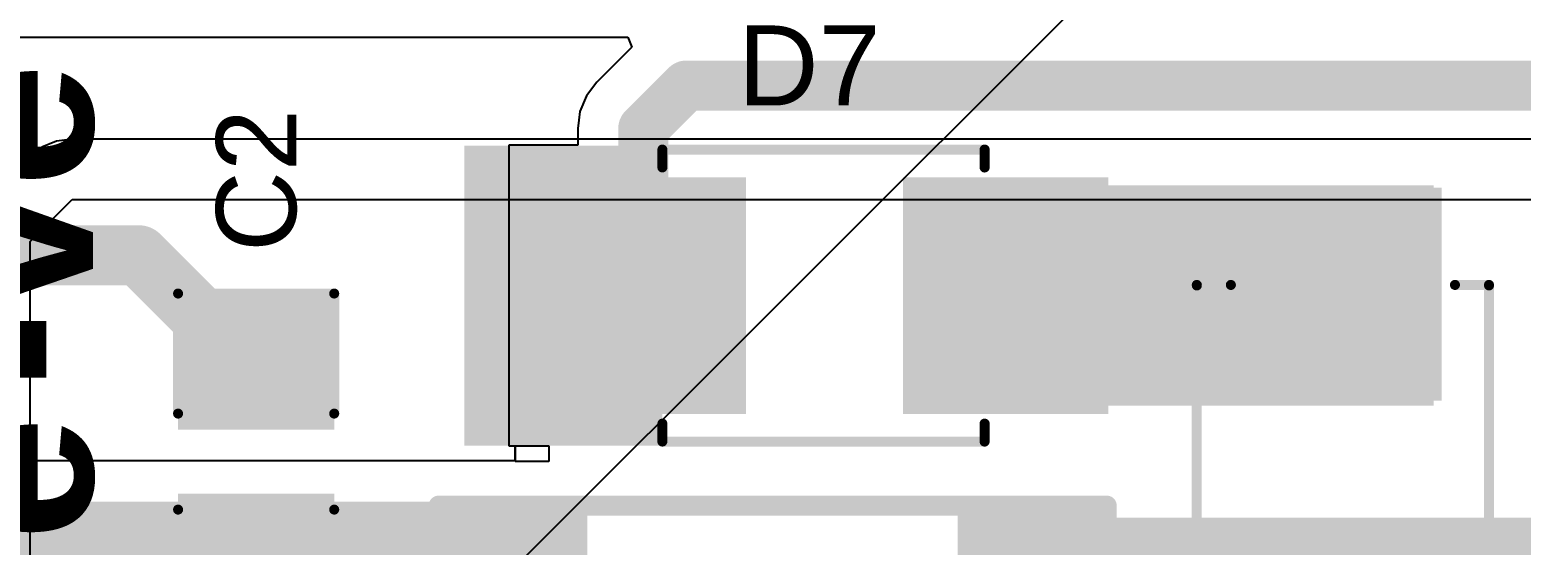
# Model space of a CAD drawing. Header units: inches. Extents: x -3 to 5437, y -3 to 5435.
# Drawn here: x 11.6 to 30.53, y 21.06 to 27.61 of the extents above; entities that cross this region are included whole.
import ezdxf

# ---------------------------------------------------------------- set-up
doc = ezdxf.new("R2010")
doc.units = ezdxf.units.IN
for name, color, linetype in [('Bottom Layer', 5, 'Continuous'), ('Bottom Solder', 6, 'Continuous'), ('Top Layer', 1, 'Continuous'), ('Top Overlay', 2, 'Continuous'), ('Top Paste', 8, 'Continuous'), ('Top Solder', 216, 'Continuous')]:
    doc.layers.add(name, color=color, linetype=linetype)
doc.styles.add('Arial', font='', dxfattribs={"height": 0.2})
doc.styles.add('Arial_Bold', font='', dxfattribs={"height": 0.2})
doc.styles.get('Arial').set_extended_font_data('Arial')
doc.styles.get('Arial_Bold').set_extended_font_data('Arial', bold=True)

# ---------------------------------------------------------------- blocks, each defined once
blk = doc.blocks.new('RES_2512_137')
at = {"layer": 'Top Layer'}
for points in [[(-4.05, 1.7), (-2.45, 1.7), (-2.45, -1.7), (-4.05, -1.7)], [(2.45, 1.7), (4.05, 1.7), (4.05, -1.7), (2.45, -1.7)]]:
    blk.add_hatch(color=1, dxfattribs=at).paths.add_polyline_path(points)
at = {"layer": 'Top Paste'}
for points in [[(-4.05, 1.7), (-2.45, 1.7), (-2.45, -1.7), (-4.05, -1.7)], [(2.45, 1.7), (4.05, 1.7), (4.05, -1.7), (2.45, -1.7)]]:
    blk.add_hatch(color=8, dxfattribs=at).paths.add_polyline_path(points)
at = {"layer": 'Top Solder'}
for points in [[(-4.152, 1.802), (-2.348, 1.802), (-2.348, -1.802), (-4.152, -1.802)], [(2.348, 1.802), (4.152, 1.802), (4.152, -1.802), (2.348, -1.802)]]:
    blk.add_hatch(color=216, dxfattribs=at).paths.add_polyline_path(points)
at = {"layer": 'Top Overlay'}
for points in [[(4.237, 1.854, 0.254, 0.254, 0), (-4.242, 1.854, 0.254, 0.254, 0)], [(-4.242, 1.854, 0.254, 0.254, 0), (-4.242, -1.854, 0.254, 0.254, 0)], [(4.237, 1.854, 0.254, 0.254, 0), (4.237, -1.854, 0.254, 0.254, 0)], [(4.237, -1.854, 0.254, 0.254, 0), (-4.242, -1.854, 0.254, 0.254, 0)]]:
    blk.add_lwpolyline(points, format="xyseb", dxfattribs=at)
for points in [[(-4.305, 1.854, 0.127, 0.127, 1), (-4.178, 1.854, 0.127, 0.127, 1)], [(-4.305, 1.854, 0.127, 0.127, 1), (-4.178, 1.854, 0.127, 0.127, 1)], [(4.173, 1.854, 0.127, 0.127, 1), (4.3, 1.854, 0.127, 0.127, 1)], [(4.173, 1.854, 0.127, 0.127, 1), (4.3, 1.854, 0.127, 0.127, 1)], [(-4.305, -1.854, 0.127, 0.127, 1), (-4.178, -1.854, 0.127, 0.127, 1)], [(-4.305, -1.854, 0.127, 0.127, 1), (-4.178, -1.854, 0.127, 0.127, 1)], [(4.173, -1.854, 0.127, 0.127, 1), (4.3, -1.854, 0.127, 0.127, 1)], [(4.173, -1.854, 0.127, 0.127, 1), (4.3, -1.854, 0.127, 0.127, 1)]]:
    blk.add_lwpolyline(points, format="xyseb", close=True, dxfattribs=at)
blk = doc.blocks.new('SMB_276')
at = {"layer": 'Top Layer'}
for points in [[(-3.4, 1.15), (-0.9, 1.15), (-0.9, -1.15), (-3.4, -1.15)], [(0.9, 1.15), (3.4, 1.15), (3.4, -1.15), (0.9, -1.15)]]:
    blk.add_hatch(color=1, dxfattribs=at).paths.add_polyline_path(points)
at = {"layer": 'Top Overlay'}
for points in [[(-4.416, -1.295), (-3.451, -1.295), (-3.451, 1.905), (-4.416, 1.905)], [(-4.01, 1.245), (-2.155, 1.245), (-2.155, 1.905), (-4.01, 1.905)], [(-4.416, -1.905), (-2.155, -1.905), (-2.155, -1.245), (-4.416, -1.245)]]:
    blk.add_hatch(color=2, dxfattribs=at).paths.add_polyline_path(points)
at = {"layer": 'Top Paste'}
for points in [[(-3.4, 1.15), (-0.9, 1.15), (-0.9, -1.15), (-3.4, -1.15)], [(0.9, 1.15), (3.4, 1.15), (3.4, -1.15), (0.9, -1.15)]]:
    blk.add_hatch(color=8, dxfattribs=at).paths.add_polyline_path(points)
at = {"layer": 'Top Solder'}
for points in [[(-3.502, 1.252), (-0.798, 1.252), (-0.798, -1.252), (-3.502, -1.252)], [(0.798, 1.252), (3.502, 1.252), (3.502, -1.252), (0.798, -1.252)]]:
    blk.add_hatch(color=216, dxfattribs=at).paths.add_polyline_path(points)
at = {"layer": 'Top Overlay'}
for points in [[(-2.159, 1.854, 0.127, 0.127, 0), (-2.159, 1.422, 0.127, 0.127, 0)], [(-2.159, 1.854, 0.127, 0.127, 0), (2.261, 1.854, 0.127, 0.127, 0)], [(2.268, 1.854, 0.127, 0.127, 0), (2.268, 1.422, 0.127, 0.127, 0)], [(-2.159, -1.422, 0.127, 0.127, 0), (-2.159, -1.854, 0.127, 0.127, 0)], [(2.268, -1.422, 0.127, 0.127, 0), (2.268, -1.854, 0.127, 0.127, 0)], [(-2.159, -1.854, 0.127, 0.127, 0), (2.261, -1.854, 0.127, 0.127, 0)]]:
    blk.add_lwpolyline(points, format="xyseb", dxfattribs=at)
for points in [[(-2.191, 1.854, 0.0635, 0.0635, 1), (-2.127, 1.854, 0.0635, 0.0635, 1)], [(-2.191, 1.854, 0.0635, 0.0635, 1), (-2.127, 1.854, 0.0635, 0.0635, 1)], [(2.229, 1.854, 0.0635, 0.0635, 1), (2.292, 1.854, 0.0635, 0.0635, 1)], [(2.236, 1.854, 0.0635, 0.0635, 1), (2.3, 1.854, 0.0635, 0.0635, 1)], [(-2.191, 1.422, 0.0635, 0.0635, 1), (-2.127, 1.422, 0.0635, 0.0635, 1)], [(2.236, 1.422, 0.0635, 0.0635, 1), (2.3, 1.422, 0.0635, 0.0635, 1)], [(-2.191, -1.422, 0.0635, 0.0635, 1), (-2.127, -1.422, 0.0635, 0.0635, 1)], [(2.236, -1.422, 0.0635, 0.0635, 1), (2.3, -1.422, 0.0635, 0.0635, 1)], [(-2.191, -1.854, 0.0635, 0.0635, 1), (-2.127, -1.854, 0.0635, 0.0635, 1)], [(-2.191, -1.854, 0.0635, 0.0635, 1), (-2.127, -1.854, 0.0635, 0.0635, 1)], [(2.229, -1.854, 0.0635, 0.0635, 1), (2.292, -1.854, 0.0635, 0.0635, 1)], [(2.236, -1.854, 0.0635, 0.0635, 1), (2.3, -1.854, 0.0635, 0.0635, 1)]]:
    blk.add_lwpolyline(points, format="xyseb", close=True, dxfattribs=at)
blk = doc.blocks.new('SS510B_384')
at = {"layer": 'Top Layer'}
for points in [[(-3.5, 1.4), (-1.1, 1.4), (-1.1, -1.4), (-3.5, -1.4)], [(1.1, 1.4), (3.5, 1.4), (3.5, -1.4), (1.1, -1.4)]]:
    blk.add_hatch(color=1, dxfattribs=at).paths.add_polyline_path(points)
at = {"layer": 'Top Overlay'}
for points in [[(-4.573, -1.905), (-3.583, -1.905), (-3.583, 1.905), (-4.573, 1.905)], [(-3.659, 1.473), (-2.059, 1.473), (-2.059, 1.905), (-3.659, 1.905)], [(-3.659, -1.905), (-2.059, -1.905), (-2.059, -1.474), (-3.659, -1.474)]]:
    blk.add_hatch(color=2, dxfattribs=at).paths.add_polyline_path(points)
at = {"layer": 'Top Paste'}
for points in [[(-3.5, 1.4), (-1.1, 1.4), (-1.1, -1.4), (-3.5, -1.4)], [(1.1, 1.4), (3.5, 1.4), (3.5, -1.4), (1.1, -1.4)]]:
    blk.add_hatch(color=8, dxfattribs=at).paths.add_polyline_path(points)
at = {"layer": 'Top Solder'}
for points in [[(-3.602, 1.502), (-0.998, 1.502), (-0.998, -1.502), (-3.602, -1.502)], [(0.998, 1.502), (3.602, 1.502), (3.602, -1.502), (0.998, -1.502)]]:
    blk.add_hatch(color=216, dxfattribs=at).paths.add_polyline_path(points)
at = {"layer": 'Top Overlay'}
for points in [[(-2.057, 1.854, 0.127, 0.127, 0), (2.032, 1.854, 0.127, 0.127, 0)], [(-2.057, 1.626, 0.127, 0.127, 0), (-2.057, 1.854, 0.127, 0.127, 0)], [(2.032, 1.626, 0.127, 0.127, 0), (2.032, 1.854, 0.127, 0.127, 0)], [(-2.057, -1.854, 0.127, 0.127, 0), (-2.057, -1.626, 0.127, 0.127, 0)], [(2.032, -1.854, 0.127, 0.127, 0), (2.032, -1.626, 0.127, 0.127, 0)], [(-2.057, -1.854, 0.127, 0.127, 0), (2.032, -1.854, 0.127, 0.127, 0)]]:
    blk.add_lwpolyline(points, format="xyseb", dxfattribs=at)
for points in [[(-2.089, 1.854, 0.0635, 0.0635, 1), (-2.026, 1.854, 0.0635, 0.0635, 1)], [(-2.089, 1.854, 0.0635, 0.0635, 1), (-2.026, 1.854, 0.0635, 0.0635, 1)], [(2, 1.854, 0.0635, 0.0635, 1), (2.064, 1.854, 0.0635, 0.0635, 1)], [(2, 1.854, 0.0635, 0.0635, 1), (2.064, 1.854, 0.0635, 0.0635, 1)], [(-2.089, 1.626, 0.0635, 0.0635, 1), (-2.026, 1.626, 0.0635, 0.0635, 1)], [(2, 1.626, 0.0635, 0.0635, 1), (2.064, 1.626, 0.0635, 0.0635, 1)], [(-2.089, -1.626, 0.0635, 0.0635, 1), (-2.026, -1.626, 0.0635, 0.0635, 1)], [(2, -1.626, 0.0635, 0.0635, 1), (2.064, -1.626, 0.0635, 0.0635, 1)], [(-2.089, -1.854, 0.0635, 0.0635, 1), (-2.026, -1.854, 0.0635, 0.0635, 1)], [(-2.089, -1.854, 0.0635, 0.0635, 1), (-2.026, -1.854, 0.0635, 0.0635, 1)], [(2, -1.854, 0.0635, 0.0635, 1), (2.064, -1.854, 0.0635, 0.0635, 1)], [(2, -1.854, 0.0635, 0.0635, 1), (2.064, -1.854, 0.0635, 0.0635, 1)]]:
    blk.add_lwpolyline(points, format="xyseb", close=True, dxfattribs=at)
blk = doc.blocks.new('C___1206_489')
at = {"layer": 'Top Layer'}
for points in [[(-2.032, 0.889), (-0.508, 0.889), (-0.508, -0.889), (-2.032, -0.889)], [(0.508, 0.889), (2.032, 0.889), (2.032, -0.889), (0.508, -0.889)]]:
    blk.add_hatch(color=1, dxfattribs=at).paths.add_polyline_path(points)
at = {"layer": 'Top Paste'}
for points in [[(-2.032, 0.889), (-0.508, 0.889), (-0.508, -0.889), (-2.032, -0.889)], [(0.508, 0.889), (2.032, 0.889), (2.032, -0.889), (0.508, -0.889)]]:
    blk.add_hatch(color=8, dxfattribs=at).paths.add_polyline_path(points)
at = {"layer": 'Top Solder'}
for points in [[(-2.1336, 0.9906), (-0.4064, 0.9906), (-0.4064, -0.9906), (-2.1336, -0.9906)], [(0.4064, 0.9906), (2.1336, 0.9906), (2.1336, -0.9906), (0.4064, -0.9906)]]:
    blk.add_hatch(color=216, dxfattribs=at).paths.add_polyline_path(points)
at = {"layer": 'Top Overlay'}
for points in [[(-2.1336, -0.9906, 0.127, 0.127, 0), (-2.1336, 0.9906, 0.127, 0.127, 0)], [(-0.6096, 0.9906, 0.127, 0.127, 0), (-2.1336, 0.9906, 0.127, 0.127, 0)], [(2.1336, 0.9906, 0.127, 0.127, 0), (0.6096, 0.9906, 0.127, 0.127, 0)], [(2.1336, -0.9906, 0.127, 0.127, 0), (2.1336, 0.9906, 0.127, 0.127, 0)], [(-0.6096, -0.9906, 0.127, 0.127, 0), (-2.1336, -0.9906, 0.127, 0.127, 0)], [(2.1336, -0.9906, 0.127, 0.127, 0), (0.6096, -0.9906, 0.127, 0.127, 0)]]:
    blk.add_lwpolyline(points, format="xyseb", dxfattribs=at)
for points in [[(-2.16535, 0.9906, 0.0635, 0.0635, 1), (-2.10185, 0.9906, 0.0635, 0.0635, 1)], [(-2.16535, 0.9906, 0.0635, 0.0635, 1), (-2.10185, 0.9906, 0.0635, 0.0635, 1)], [(-0.64135, 0.9906, 0.0635, 0.0635, 1), (-0.57785, 0.9906, 0.0635, 0.0635, 1)], [(0.57785, 0.9906, 0.0635, 0.0635, 1), (0.64135, 0.9906, 0.0635, 0.0635, 1)], [(2.10185, 0.9906, 0.0635, 0.0635, 1), (2.16535, 0.9906, 0.0635, 0.0635, 1)], [(2.10185, 0.9906, 0.0635, 0.0635, 1), (2.16535, 0.9906, 0.0635, 0.0635, 1)], [(-2.16535, -0.9906, 0.0635, 0.0635, 1), (-2.10185, -0.9906, 0.0635, 0.0635, 1)], [(-2.16535, -0.9906, 0.0635, 0.0635, 1), (-2.10185, -0.9906, 0.0635, 0.0635, 1)], [(-0.64135, -0.9906, 0.0635, 0.0635, 1), (-0.57785, -0.9906, 0.0635, 0.0635, 1)], [(0.57785, -0.9906, 0.0635, 0.0635, 1), (0.64135, -0.9906, 0.0635, 0.0635, 1)], [(2.10185, -0.9906, 0.0635, 0.0635, 1), (2.16535, -0.9906, 0.0635, 0.0635, 1)], [(2.10185, -0.9906, 0.0635, 0.0635, 1), (2.16535, -0.9906, 0.0635, 0.0635, 1)]]:
    blk.add_lwpolyline(points, format="xyseb", close=True, dxfattribs=at)

msp = doc.modelspace()

# ---------------------------------------------------------------- hatches: boundary and pattern name
at = {"layer": 'Top Layer'}
for points in [[(22.788, 22.832), (29.417, 22.832), (29.417, 25.632), (22.788, 25.632)], [(7.591, 17.197), (18.578, 17.197), (18.578, 21.616), (7.591, 21.616)], [(23.478, 17.769), (32.611, 17.769), (32.611, 21.411), (23.478, 21.411)]]:
    msp.add_hatch(color=1, dxfattribs=at).paths.add_polyline_path(points)

# ---------------------------------------------------------------- linework, layer by layer
at = {"layer": 'Bottom Layer'}
for p, q in [((11.942, 26.193), (11.757, 26.116)), ((12.141, 26.219), (11.942, 26.193)), ((41.371, 26.219), (12.141, 26.219)), ((11.757, 26.116), (11.598, 25.994)), ((11.608, 24.917), (12.141, 25.451)), ((12.141, 25.451), (41.427, 25.451)), ((11.608, 13.386), (11.608, 24.917))]:
    msp.add_line(p, q, dxfattribs=at)
at = {"layer": 'Bottom Solder'}
msp.add_line((0.338, 3.382), (5436.901, 5435.166), dxfattribs=at)
at = {"layer": 'Top Layer'}
for p, q in [((7.591, 27.512), (19.191, 27.512)), ((19.191, 27.512), (19.244, 27.385)), ((19.244, 27.385), (18.799, 26.941)), ((18.799, 26.941), (18.667, 26.768)), ((18.667, 26.768), (18.584, 26.568)), ((18.584, 26.568), (18.57, 26.46)), ((18.57, 26.46), (18.556, 26.352)), ((18.556, 26.352), (18.556, 26.14)), ((18.556, 26.14), (17.68, 26.14)), ((17.68, 26.14), (17.68, 22.324)), ((17.68, 22.324), (17.764, 22.324)), ((17.764, 22.123), (17.764, 22.324)), ((17.764, 22.324), (18.188, 22.324)), ((17.764, 22.324), (17.764, 22.134)), ((18.188, 22.324), (18.188, 22.123)), ((17.764, 22.134), (7.591, 22.134)), ((18.188, 22.123), (17.764, 22.123))]:
    msp.add_line(p, q, dxfattribs=at)
for points in [[(19.388, 26.352, 0.635, 0.635, 0), (19.936, 26.899, 0.635, 0.635, 0)], [(19.936, 26.899, 0.635, 0.635, 0), (42.618, 26.899, 0.635, 0.635, 0)], [(19.388, 24.232, 0.635, 0.635, 0), (19.388, 26.352, 0.635, 0.635, 0)], [(9.091, 24.743, 0.762, 0.762, 0), (12.988, 24.743, 0.762, 0.762, 0)], [(12.988, 24.743, 0.762, 0.762, 0), (13.842, 23.888, 0.762, 0.762, 0)], [(13.842, 23.863, 0.762, 0.762, 0), (13.842, 23.888, 0.762, 0.762, 0)]]:
    msp.add_lwpolyline(points, format="xyseb", dxfattribs=at)
for points in [[(19.777, 26.899, 0.318, 0.318, 1), (20.094, 26.899, 0.318, 0.318, 1)], [(19.777, 26.899, 0.318, 0.318, 1), (20.094, 26.899, 0.318, 0.318, 1)], [(19.229, 26.352, 0.318, 0.318, 1), (19.547, 26.352, 0.318, 0.318, 1)], [(19.229, 26.352, 0.318, 0.318, 1), (19.547, 26.352, 0.318, 0.318, 1)], [(12.798, 24.743, 0.381, 0.381, 1), (13.179, 24.743, 0.381, 0.381, 1)], [(12.798, 24.743, 0.381, 0.381, 1), (13.179, 24.743, 0.381, 0.381, 1)], [(19.229, 24.232, 0.318, 0.318, 1), (19.547, 24.232, 0.318, 0.318, 1)], [(13.652, 23.888, 0.381, 0.381, 1), (14.033, 23.888, 0.381, 0.381, 1)], [(13.652, 23.888, 0.381, 0.381, 1), (14.033, 23.888, 0.381, 0.381, 1)], [(13.652, 23.863, 0.381, 0.381, 1), (14.033, 23.863, 0.381, 0.381, 1)]]:
    msp.add_lwpolyline(points, format="xyseb", close=True, dxfattribs=at)
at = {"layer": 'Top Solder'}
msp.add_line((0.338, 3.382), (5436.901, 5435.166), dxfattribs=at)

# ---------------------------------------------------------------- block references
msp.add_blockref('SS510B_384', (21.688, 24.232))
for name, p, rotation in [('SMB_276', (28.267, 22.099), 90), ('C___1206_489', (14.475, 22.124), 270), ('RES_2512_137', (21.028, 19.711), 180)]:
    msp.add_blockref(name, p, dxfattribs=dict(rotation=rotation))

# ---------------------------------------------------------------- texts
at = {"layer": 'Top Overlay', "style": 'Arial'}
msp.add_text('D7', height=1.016, dxfattribs=at).set_placement((20.588, 26.646))
at = {"layer": 'Top Overlay'}
for s, height, style, p in [('-ve', 2.032, 'Arial_Bold', (12.403, 23.078)), ('C2', 1.016, 'Arial', (14.983, 24.786)), ('+ve', 2.032, 'Arial_Bold', (12.403, 17.88))]:
    msp.add_text(s, height=height, rotation=90, dxfattribs=dict(at, style=style)).set_placement(p)

doc.saveas('drawing.dxf')
